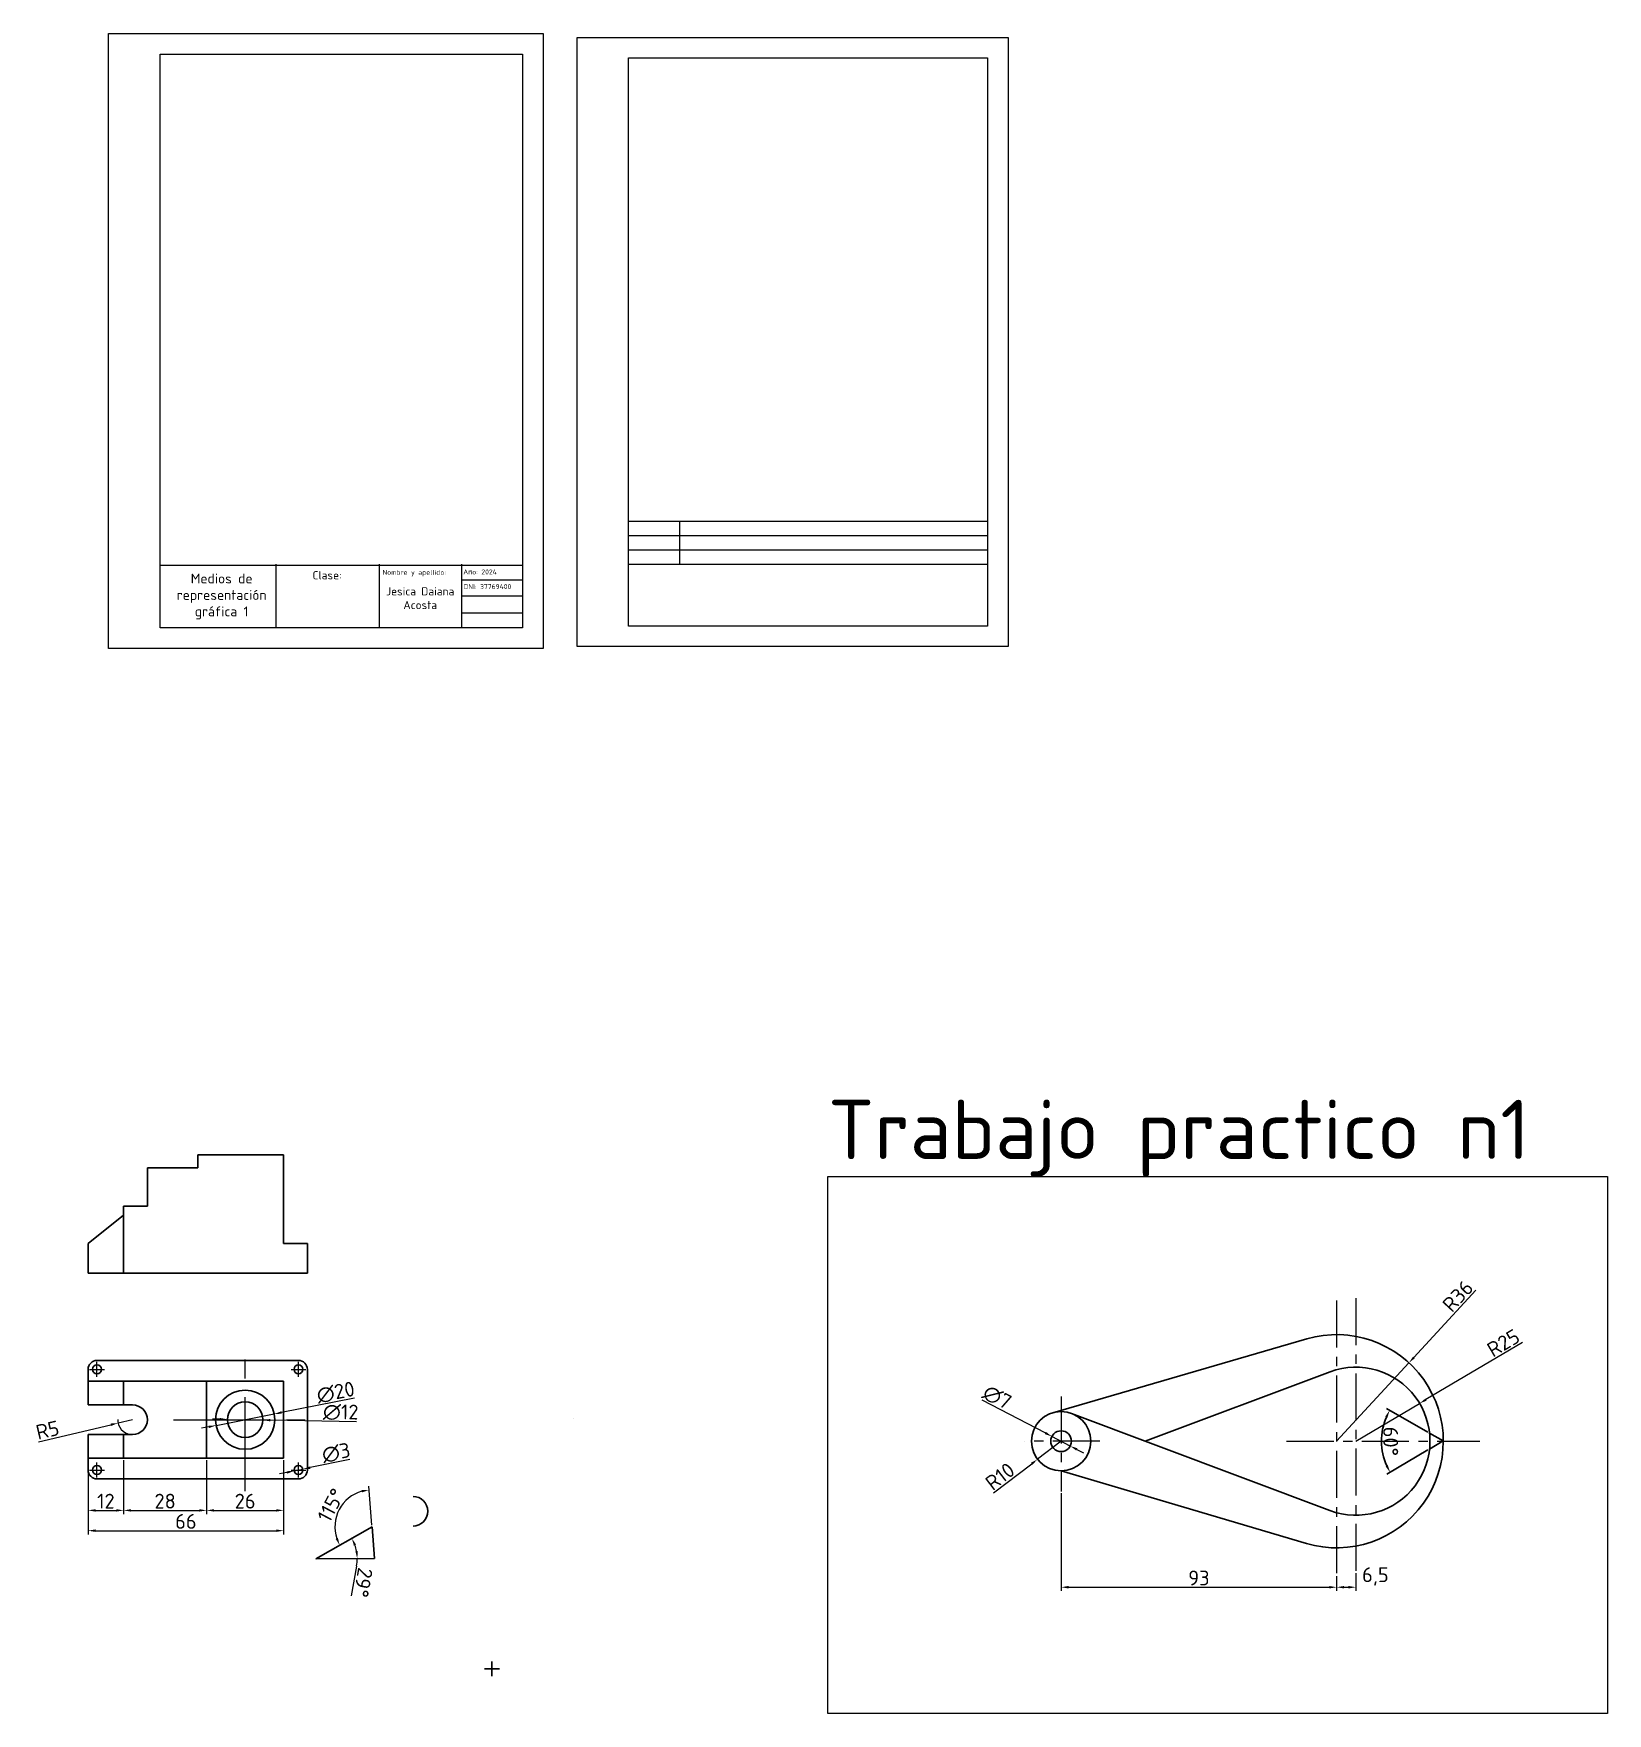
# Model space of a CAD drawing. Header units: millimetres. Extents: x 170 to 2467, y 1 to 695.
# Drawn here: x 170 to 701, y 1 to 569 of the extents above; entities that cross this region are included whole.
import ezdxf

# ---------------------------------------------------------------- set-up
doc = ezdxf.new("R2010")
doc.units = ezdxf.units.MM
doc.linetypes.add('CENTRO', pattern=[50.8, 31.75, -6.35, 6.35, -6.35])
for name, color, linetype, lineweight in [('Acotacion', 1, 'Continuous', 5), ('formato', 2, 'Continuous', 9), ('Linea Visible', 7, 'Continuous', 30), ('Lineas Auxiliares', 8, 'Continuous', 5)]:
    doc.layers.add(name, color=color, linetype=linetype, lineweight=lineweight)
doc.layers.add('Lineas de eje', color=3, linetype='CENTRO')
doc.styles.add('Estilo2', font='ISOCPEUR Regular.ttf')
doc.dimstyles.new('Medios 1-1', dxfattribs={"dimtxt": 5, "dimasz": 2.5, "dimexe": 1.25, "dimexo": 0.625, "dimtad": 1, "dimzin": 9, "dimtxsty": 'Estilo2', "dimcen": 2.5, "dimclrd": 256, "dimclre": 256, "dimclrt": 4, "dimadec": 0, "dimazin": 2, "dimtfac": 1, "dimtmove": 0, "dimatfit": 3, "dimfxl": 1, "dimlwd": -1, "dimlwe": -1, "dimarcsym": 1})

# ---------------------------------------------------------------- blocks, each defined once
blk = doc.blocks.new('*D57')
at = {"layer": 'Acotacion', "transparency": 16777216}
for p, q in [((278.33, 107.77), (253.68, 102.93)), ((231.6, 98.58), (251.22, 102.44)), ((229.15, 98.1), (226.69, 97.62))]:
    blk.add_line(p, q, dxfattribs=at)
for points in [[(253.6, 103.34), (253.76, 102.52), (251.22, 102.44)], [(229.07, 98.51), (229.23, 97.69), (231.6, 98.58)]]:
    blk.add_solid(points, dxfattribs=at)
at = {"layer": 'Defpoints', "color": 0, "transparency": 16777216}
for p in [(251.22, 102.44), (231.6, 98.58)]:
    blk.add_point(p, dxfattribs=at)
at = {"layer": 'Acotacion', "color": 4, "transparency": 16777216, "insert": (271.96, 109.71), "char_height": 5, "attachment_point": 5, "rotation": 11.1251, "style": 'Estilo2'}
blk.add_mtext('∅20', dxfattribs=at)
blk = doc.blocks.new('*D58')
at = {"layer": 'Acotacion', "transparency": 16777216}
for p, q in [((232.91, 100.68), (230.41, 100.73)), ((235.41, 100.63), (247.41, 100.4)), ((278.98, 99.78), (249.91, 100.35))]:
    blk.add_line(p, q, dxfattribs=at)
for points in [[(232.92, 101.1), (232.9, 100.26), (235.41, 100.63)], [(249.92, 100.76), (249.9, 99.93), (247.41, 100.4)]]:
    blk.add_solid(points, dxfattribs=at)
at = {"layer": 'Defpoints', "color": 0, "transparency": 16777216}
for p in [(235.41, 100.63), (247.41, 100.4)]:
    blk.add_point(p, dxfattribs=at)
at = {"layer": 'Acotacion', "color": 4, "transparency": 16777216, "insert": (273.67, 103.01), "char_height": 5, "attachment_point": 5, "rotation": 358.8752, "style": 'Estilo2'}
blk.add_mtext('∅12', dxfattribs=at)
blk = doc.blocks.new('*D59')
at = {"layer": 'Acotacion', "transparency": 16777216}
for p, q in [((276.78, 87.1), (263.33, 84.32)), ((255.49, 82.7), (253.05, 82.2)), ((257.94, 83.21), (260.88, 83.82))]:
    blk.add_line(p, q, dxfattribs=at)
for points in [[(255.41, 83.11), (255.58, 82.3), (257.94, 83.21)], [(263.24, 84.73), (263.41, 83.92), (260.88, 83.82)]]:
    blk.add_solid(points, dxfattribs=at)
at = {"layer": 'Defpoints', "color": 0, "transparency": 16777216}
for p in [(257.94, 83.21), (260.88, 83.82)]:
    blk.add_point(p, dxfattribs=at)
at = {"layer": 'Acotacion', "color": 4, "transparency": 16777216, "insert": (272.1, 89.33), "char_height": 5, "attachment_point": 5, "rotation": 11.675, "style": 'Estilo2'}
blk.add_mtext('∅3', dxfattribs=at)
blk = doc.blocks.new('*D60')
at = {"layer": 'Acotacion', "transparency": 16777216}
for p, q in [((188.41, 86.89), (188.41, 68.64)), ((200.41, 86.89), (200.41, 68.64)), ((190.91, 69.89), (197.91, 69.89))]:
    blk.add_line(p, q, dxfattribs=at)
for points in [[(190.91, 70.3), (190.91, 69.47), (188.41, 69.89)], [(197.91, 70.3), (197.91, 69.47), (200.41, 69.89)]]:
    blk.add_solid(points, dxfattribs=at)
at = {"layer": 'Defpoints', "color": 0, "transparency": 16777216}
for p in [(188.41, 87.51), (200.41, 87.51), (200.41, 69.89)]:
    blk.add_point(p, dxfattribs=at)
at = {"layer": 'Acotacion', "color": 4, "transparency": 16777216, "insert": (194.41, 73.01), "char_height": 5, "attachment_point": 5, "style": 'Estilo2'}
blk.add_mtext('12', dxfattribs=at)
blk = doc.blocks.new('*D61')
at = {"layer": 'Acotacion', "transparency": 16777216}
for p, q in [((200.41, 86.89), (200.41, 68.64)), ((228.41, 86.89), (228.41, 68.64)), ((202.91, 69.89), (225.91, 69.89))]:
    blk.add_line(p, q, dxfattribs=at)
for points in [[(202.91, 70.3), (202.91, 69.47), (200.41, 69.89)], [(225.91, 70.3), (225.91, 69.47), (228.41, 69.89)]]:
    blk.add_solid(points, dxfattribs=at)
at = {"layer": 'Defpoints', "color": 0, "transparency": 16777216}
for p in [(200.41, 87.51), (228.41, 87.51), (228.41, 69.89)]:
    blk.add_point(p, dxfattribs=at)
at = {"layer": 'Acotacion', "color": 4, "transparency": 16777216, "insert": (214.41, 73.01), "char_height": 5, "attachment_point": 5, "style": 'Estilo2'}
blk.add_mtext('28', dxfattribs=at)
blk = doc.blocks.new('*D62')
at = {"layer": 'Acotacion', "transparency": 16777216}
for p, q in [((228.41, 86.89), (228.41, 68.64)), ((254.41, 86.89), (254.41, 68.64)), ((230.91, 69.89), (251.91, 69.89))]:
    blk.add_line(p, q, dxfattribs=at)
for points in [[(230.91, 70.3), (230.91, 69.47), (228.41, 69.89)], [(251.91, 70.3), (251.91, 69.47), (254.41, 69.89)]]:
    blk.add_solid(points, dxfattribs=at)
at = {"layer": 'Defpoints', "color": 0, "transparency": 16777216}
for p in [(228.41, 87.51), (254.41, 87.51), (254.41, 69.89)]:
    blk.add_point(p, dxfattribs=at)
at = {"layer": 'Acotacion', "color": 4, "transparency": 16777216, "insert": (241.41, 73.01), "char_height": 5, "attachment_point": 5, "style": 'Estilo2'}
blk.add_mtext('26', dxfattribs=at)
blk = doc.blocks.new('*D63')
at = {"layer": 'Acotacion', "transparency": 16777216}
for p, q in [((188.41, 86.89), (188.41, 61.79)), ((254.41, 86.89), (254.41, 61.79)), ((190.91, 63.04), (251.91, 63.04))]:
    blk.add_line(p, q, dxfattribs=at)
for points in [[(190.91, 63.46), (190.91, 62.63), (188.41, 63.04)], [(251.91, 63.46), (251.91, 62.63), (254.41, 63.04)]]:
    blk.add_solid(points, dxfattribs=at)
at = {"layer": 'Defpoints', "color": 0, "transparency": 16777216}
for p in [(188.41, 87.51), (254.41, 87.51), (254.41, 63.04)]:
    blk.add_point(p, dxfattribs=at)
at = {"layer": 'Acotacion', "color": 4, "transparency": 16777216, "insert": (221.41, 66.17), "char_height": 5, "attachment_point": 5, "style": 'Estilo2'}
blk.add_mtext('66', dxfattribs=at)
blk = doc.blocks.new('*D64')
at = {"layer": 'Acotacion', "transparency": 16777216}
for p, q in [((171.66, 93.09), (196.11, 98.81)), ((203.41, 100.51), (198.54, 99.38))]:
    blk.add_line(p, q, dxfattribs=at)
blk.add_arc((203.41, 100.51), 5, 178.827, 262.838, dxfattribs=at)
blk.add_solid([(196.01, 99.21), (196.2, 98.4), (198.54, 99.38)], dxfattribs=at)
at = {"layer": 'Defpoints', "color": 0, "transparency": 16777216}
for p in [(198.54, 99.38), (203.41, 100.51)]:
    blk.add_point(p, dxfattribs=at)
at = {"layer": 'Acotacion', "color": 4, "transparency": 16777216, "insert": (174.72, 97.02), "char_height": 5, "attachment_point": 5, "rotation": 13.151, "style": 'Estilo2'}
blk.add_mtext('R5', dxfattribs=at)
blk = doc.blocks.new('*D66')
at = {"layer": 'Acotacion', "transparency": 16777216}
blk.add_line((279.05, 51.11), (277.25, 41.02), dxfattribs=at)
for start, end in [(10.4188, 19.3048), (349.8965, 0.1577)]:
    blk.add_arc((265.28, 53.57), 13.98, start, end, dxfattribs=at)
for points in [[(278.1, 58.01), (278.86, 58.36), (277.44, 60.46)], [(279.45, 56.13), (278.62, 56.06), (279.26, 53.6)]]:
    blk.add_solid(points, dxfattribs=at)
at = {"layer": 'Defpoints', "color": 0, "transparency": 16777216}
for p in [(284.23, 64.31), (278.44, 58.29), (265.28, 53.57), (265.28, 53.57), (285.1, 53.62)]:
    blk.add_point(p, dxfattribs=at)
at = {"layer": 'Acotacion', "color": 4, "transparency": 16777216, "insert": (281.22, 45.52), "char_height": 5, "attachment_point": 5, "rotation": 259.8965, "style": 'Estilo2'}
blk.add_mtext('29°', dxfattribs=at)
blk = doc.blocks.new('*D67')
at = {"layer": 'Acotacion', "transparency": 16777216}
blk.add_line((284.18, 64.94), (283.11, 78.04), dxfattribs=at)
blk.add_arc((284.23, 64.31), 12.53, 106.1255, 198.1109, dxfattribs=at)
for points in [[(280.68, 76.76), (280.83, 75.94), (283.21, 76.8)], [(272.71, 60.59), (271.95, 60.25), (273.34, 58.13)]]:
    blk.add_solid(points, dxfattribs=at)
at = {"layer": 'Defpoints', "color": 0, "transparency": 16777216}
for p in [(275.69, 73.48), (284.23, 64.31), (284.23, 64.31), (265.28, 53.57), (285.1, 53.62)]:
    blk.add_point(p, dxfattribs=at)
at = {"layer": 'Acotacion', "color": 4, "transparency": 16777216, "insert": (270.4, 71.63), "char_height": 5, "attachment_point": 5, "rotation": 62.1182, "style": 'Estilo2'}
blk.add_mtext('115°', dxfattribs=at)
blk = doc.blocks.new('*D69')
at = {"layer": 'Defpoints', "color": 0, "transparency": 16777216}
for p in [(625.24, 96.8), (641.16, 95.94), (645.75, 93.33), (645.75, 93.33), (641.17, 90.62)]:
    blk.add_point(p, dxfattribs=at)
at = {"layer": 'Linea Visible', "transparency": 16777216}
for p, q in [((640.62, 96.25), (626.6, 104.26)), ((640.63, 90.3), (626.78, 82.09))]:
    blk.add_line(p, q, dxfattribs=at)
blk.add_arc((645.75, 93.33), 20.8, 157.1651, 203.7485, dxfattribs=at)
for points in [[(626.2, 101.58), (626.95, 101.21), (627.68, 103.64)], [(627.08, 85.14), (626.34, 84.76), (627.85, 82.73)]]:
    blk.add_solid(points, dxfattribs=at)
at = {"layer": 'Linea Visible', "color": 4, "transparency": 16777216, "insert": (628.07, 93.19), "char_height": 5, "attachment_point": 5, "rotation": 270.4568, "style": 'Estilo2'}
blk.add_mtext('60°', dxfattribs=at)
blk = doc.blocks.new('*D70')
at = {"layer": 'Acotacion', "transparency": 16777216}
for p, q in [((516.81, 93.25), (508.87, 87.16)), ((494.04, 75.78), (506.89, 85.64))]:
    blk.add_line(p, q, dxfattribs=at)
blk.add_solid([(506.64, 85.97), (507.15, 85.31), (508.87, 87.16)], dxfattribs=at)
at = {"layer": 'Defpoints', "color": 0, "transparency": 16777216}
for p in [(516.81, 93.25), (508.87, 87.16)]:
    blk.add_point(p, dxfattribs=at)
at = {"layer": 'Acotacion', "color": 4, "transparency": 16777216, "insert": (496.2, 81.38), "char_height": 5, "attachment_point": 5, "rotation": 37.4971, "style": 'Estilo2'}
blk.add_mtext('R10', dxfattribs=at)
blk = doc.blocks.new('*D71')
at = {"layer": 'Acotacion', "transparency": 16777216}
for p, q in [((490.1, 107.21), (511.49, 96.03)), ((519.91, 91.63), (513.71, 94.87)), ((522.13, 90.47), (524.34, 89.31))]:
    blk.add_line(p, q, dxfattribs=at)
for points in [[(511.68, 96.4), (511.3, 95.66), (513.71, 94.87)], [(522.32, 90.84), (521.93, 90.1), (519.91, 91.63)]]:
    blk.add_solid(points, dxfattribs=at)
at = {"layer": 'Defpoints', "color": 0, "transparency": 16777216}
for p in [(513.71, 94.87), (519.91, 91.63)]:
    blk.add_point(p, dxfattribs=at)
at = {"layer": 'Acotacion', "color": 4, "transparency": 16777216, "insert": (495.2, 108.07), "char_height": 5, "attachment_point": 5, "rotation": 332.4061, "style": 'Estilo2'}
blk.add_mtext('∅7', dxfattribs=at)
blk = doc.blocks.new('*D72')
at = {"layer": 'Acotacion', "transparency": 16777216}
for p, q in [((516.81, 75.67), (516.81, 42.69)), ((609.81, 47.7), (609.81, 42.69)), ((519.31, 43.94), (607.31, 43.94))]:
    blk.add_line(p, q, dxfattribs=at)
for points in [[(519.31, 44.36), (519.31, 43.53), (516.81, 43.94)], [(607.31, 44.36), (607.31, 43.53), (609.81, 43.94)]]:
    blk.add_solid(points, dxfattribs=at)
at = {"layer": 'Defpoints', "color": 0, "transparency": 16777216}
for p in [(516.81, 76.3), (609.81, 48.33), (609.81, 43.94)]:
    blk.add_point(p, dxfattribs=at)
at = {"layer": 'Acotacion', "color": 4, "transparency": 16777216, "insert": (563.31, 47.07), "char_height": 5, "attachment_point": 5, "style": 'Estilo2'}
blk.add_mtext('93', dxfattribs=at)
blk = doc.blocks.new('*D73')
at = {"layer": 'Acotacion', "transparency": 16777216}
for p, q in [((609.81, 47.7), (609.81, 42.69)), ((616.31, 48.7), (616.31, 42.69)), ((612.31, 43.94), (613.81, 43.94))]:
    blk.add_line(p, q, dxfattribs=at)
for points in [[(612.31, 44.36), (612.31, 43.53), (609.81, 43.94)], [(613.81, 44.36), (613.81, 43.53), (616.31, 43.94)]]:
    blk.add_solid(points, dxfattribs=at)
at = {"layer": 'Defpoints', "color": 0, "transparency": 16777216}
for p in [(609.81, 48.33), (616.31, 49.33), (616.31, 43.94)]:
    blk.add_point(p, dxfattribs=at)
at = {"layer": 'Acotacion', "color": 4, "transparency": 16777216, "insert": (622.89, 47.57), "char_height": 5, "attachment_point": 5, "style": 'Estilo2'}
blk.add_mtext('6,5', dxfattribs=at)
blk = doc.blocks.new('*D74')
at = {"layer": 'Acotacion', "transparency": 16777216}
for p, q in [((672.51, 126.62), (639.96, 107.29)), ((616.31, 93.25), (637.81, 106.02))]:
    blk.add_line(p, q, dxfattribs=at)
blk.add_solid([(639.74, 107.65), (640.17, 106.93), (637.81, 106.02)], dxfattribs=at)
at = {"layer": 'Defpoints', "color": 0, "transparency": 16777216}
for p in [(637.81, 106.02), (616.31, 93.25)]:
    blk.add_point(p, dxfattribs=at)
at = {"layer": 'Acotacion', "color": 4, "transparency": 16777216, "insert": (666.08, 126.44), "char_height": 5, "attachment_point": 5, "rotation": 30.6984, "style": 'Estilo2'}
blk.add_mtext('R25', dxfattribs=at)
blk = doc.blocks.new('*D75')
at = {"layer": 'Acotacion', "transparency": 16777216}
for p, q in [((656.83, 144.27), (635.9, 121.56)), ((609.81, 93.25), (634.21, 119.72))]:
    blk.add_line(p, q, dxfattribs=at)
blk.add_solid([(635.59, 121.84), (636.21, 121.28), (634.21, 119.72)], dxfattribs=at)
at = {"layer": 'Defpoints', "color": 0, "transparency": 16777216}
for p in [(634.21, 119.72), (609.81, 93.25)]:
    blk.add_point(p, dxfattribs=at)
at = {"layer": 'Acotacion', "color": 4, "transparency": 16777216, "insert": (650.72, 142.26), "char_height": 5, "attachment_point": 5, "rotation": 47.3339, "style": 'Estilo2'}
blk.add_mtext('R36', dxfattribs=at)

msp = doc.modelspace()

# ---------------------------------------------------------------- linework, layer by layer
at = {"layer": 'Acotacion', "ltscale": 0.5}
msp.add_lwpolyline([(438.077, 182.605), (701.188, 182.605), (701.188, 1.337), (438.077, 1.337)], close=True, dxfattribs=at)
at = {"layer": 'formato'}
for p, q in [((195.252, 568.555), (342.042, 568.555)), ((195.252, 360.952), (195.252, 568.555)), ((342.042, 568.555), (342.042, 360.952)), ((353.482, 567.263), (498.925, 567.263)), ((353.482, 361.566), (353.482, 567.263)), ((498.925, 567.263), (498.925, 361.566)), ((212.727, 561.565), (335.052, 561.565)), ((212.727, 367.942), (212.727, 561.565)), ((335.052, 561.565), (335.052, 367.942)), ((370.797, 368.492), (370.797, 560.337)), ((370.797, 560.337), (491.999, 560.337)), ((491.999, 560.337), (491.999, 368.492)), ((491.999, 403.813), (370.797, 403.813)), ((388.111, 389.269), (388.111, 403.813)), ((491.999, 398.965), (370.797, 398.965)), ((491.999, 394.117), (370.797, 394.117)), ((335.052, 388.912), (212.727, 388.912)), ((251.81, 389.388), (251.81, 367.942)), ((286.609, 389.388), (286.609, 367.942)), ((314.454, 389.388), (314.454, 367.942)), ((491.999, 389.269), (370.797, 389.269)), ((314.454, 384.086), (335.052, 384.086)), ((314.454, 378.665), (335.052, 378.665)), ((314.454, 373.009), (335.052, 373.009)), ((335.052, 367.942), (212.727, 367.942)), ((491.999, 368.492), (370.797, 368.492)), ((342.042, 360.952), (195.252, 360.952)), ((498.925, 361.566), (353.482, 361.566))]:
    msp.add_line(p, q, dxfattribs=at)
at = {"layer": 'Linea Visible'}
for p, q in [((254.411, 189.961), (225.411, 189.902)), ((225.411, 185.582), (225.411, 189.902)), ((254.411, 159.961), (254.411, 189.961)), ((208.411, 172.582), (208.411, 185.582)), ((208.411, 185.582), (225.411, 185.582)), ((200.411, 169.582), (200.411, 172.582)), ((200.411, 172.582), (208.411, 172.582)), ((188.411, 159.961), (200.411, 169.582)), ((200.411, 169.582), (200.411, 149.961)), ((188.411, 149.961), (188.411, 159.961)), ((262.411, 159.961), (254.411, 159.961)), ((262.411, 149.961), (262.411, 159.961)), ((188.411, 149.961), (262.411, 149.961)), ((514.013, 102.853), (599.744, 127.817)), ((191.411, 120.514), (259.411, 120.514)), ((188.411, 105.514), (188.411, 117.514)), ((188.411, 113.514), (254.411, 113.514)), ((200.411, 105.514), (200.411, 113.514)), ((228.411, 87.514), (228.411, 113.514)), ((254.411, 87.514), (254.411, 113.514)), ((262.411, 117.514), (262.411, 83.514)), ((545.237, 93.252), (607.589, 116.682)), ((188.411, 105.514), (203.411, 105.514)), ((520.326, 102.613), (607.515, 69.85)), ((352.321, 100.787), (352.321, 100.787)), ((188.411, 83.514), (188.411, 95.514)), ((188.411, 95.514), (203.411, 95.514)), ((200.411, 87.514), (200.411, 95.514)), ((645.745, 93.328), (641.163, 95.944)), ((641.17, 90.618), (645.745, 93.328)), ((254.411, 87.514), (188.411, 87.514)), ((259.411, 80.514), (191.411, 80.514)), ((265.284, 53.566), (284.231, 64.315)), ((284.231, 64.315), (285.105, 53.621)), ((265.284, 53.566), (285.105, 53.621)), ((324.723, 13.874), (324.723, 18.874)), ((322.223, 16.374), (327.223, 16.374))]:
    msp.add_line(p, q, dxfattribs=at)
msp.add_lwpolyline([(516.809, 83.252), (599.585, 58.734)], dxfattribs=at)
for centre, radius in [((191.411, 117.514), 1.5), ((259.411, 117.514), 1.5), ((241.411, 100.514), 10), ((241.411, 100.514), 6), ((516.809, 93.252), 10), ((516.809, 93.252), 3.5), ((191.411, 83.514), 1.5), ((259.411, 83.514), 1.5)]:
    msp.add_circle(centre, radius, dxfattribs=at)
for centre, radius, start, end in [((609.809, 93.252), 36, 253.50108, 106.23454), ((191.411, 117.514), 3, 90, 180), ((259.411, 117.514), 3, 0, 90), ((616.309, 93.252), 25, 249.40507, 110.41366), ((203.411, 100.514), 5, 270, 90), ((191.411, 83.514), 3, 180, 270), ((259.411, 83.514), 3, 270, 0), ((298.069, 69.597), 5, 270, 90)]:
    msp.add_arc(centre, radius, start, end, dxfattribs=at)
at = {"layer": 'Lineas Auxiliares'}
msp.add_line((200.411, 169.582), (200.411, 172.582), dxfattribs=at)
at = {"layer": 'Lineas de eje', "ltscale": 0.5}
for p, q in [((609.809, 140.787), (609.809, 48.329)), ((616.309, 141.552), (616.309, 49.326)), ((516.809, 108.344), (516.809, 76.298)), ((516.809, 108.344), (516.809, 76.298)), ((529.902, 93.252), (504.47, 93.252)), ((592.938, 93.252), (658.121, 93.252))]:
    msp.add_line(p, q, dxfattribs=at)
at = {"layer": 'Lineas de eje'}
for p, q in [((191.411, 115.014), (191.411, 120.014)), ((241.411, 76.367), (241.411, 124.661)), ((259.411, 115.014), (259.411, 120.014)), ((188.911, 117.514), (193.911, 117.514)), ((256.911, 117.514), (261.911, 117.514)), ((217.264, 100.514), (265.558, 100.514)), ((191.411, 81.014), (191.411, 86.014)), ((259.411, 81.014), (259.411, 86.014)), ((188.911, 83.514), (193.911, 83.514)), ((256.911, 83.514), (261.911, 83.514))]:
    msp.add_line(p, q, dxfattribs=at)

# ---------------------------------------------------------------- texts
at = {"layer": 'formato', "attachment_point": 1, "style": 'Estilo2'}
for s, width, heights, insert, char_height in [('\\pxqc;Medios de \\Prepresentación\\Pgráfica 1', 36.63832, [0], (215.172, 386.22), 3.33241), ('\\pxqc;Clase: ', 32.10756, [0], (253.035, 387.043), 2.77701), ('{\\H0.6x;Nombre y apellido:}', 25.43362, [0], (287.768, 387.468), 2.77701), ('Año: 2024', 25.43362, [0], (315.034, 387.609), 1.6662), ('\\pxqc;Jesica Daiana Acosta', 24.22556, [10.772], (288.397, 381.621), 2.77701), ('DNI: 37769400', 25.43362, [0], (315.15, 382.672), 1.66621)]:
    msp.add_mtext_dynamic_manual_height_columns(s, width=width, gutter_width=6.943, heights=heights, dxfattribs=dict(at, insert=insert, char_height=char_height))
at = {"layer": 'formato', "ltscale": 0.5, "insert": (438.077, 208.531), "char_height": 20, "attachment_point": 1, "style": 'Estilo2'}
msp.add_mtext_dynamic_manual_height_columns('Trabajo practico n1', width=236.02991, gutter_width=12.5, heights=[0], dxfattribs=at)

# ---------------------------------------------------------------- dimensions: what is measured, and where the dimension line sits
at = {"layer": 'Acotacion'}
for center, mpoint, picture, middle in [((609.809, 93.252), (634.207, 119.724), '*D75', (653.022, 140.137)), ((616.309, 93.252), (637.805, 106.015), '*D74', (667.677, 123.75)), ((203.411, 100.514), (198.542, 99.377), '*D64', (175.43, 93.977)), ((516.809, 93.252), (508.875, 87.165), '*D70', (498.104, 78.901))]:
    dim = msp.add_radius_dim(center=center, mpoint=mpoint, dimstyle='Medios 1-1', dxfattribs=at)
    dim.commit()
    dim.dimension.update_dxf_attribs({"geometry": picture, "text_midpoint": middle, "dimtype": 164})
for p1, p2, picture, middle in [((231.599, 98.585), (251.223, 102.444), '*D57', (272.567, 106.641)), ((519.911, 91.631), (513.707, 94.873), '*D71', (493.756, 105.301)), ((235.413, 100.632), (247.41, 100.397), '*D58', (273.608, 99.882)), ((257.942, 83.211), (260.88, 83.818), '*D59', (272.737, 86.268))]:
    dim = msp.add_diameter_dim_2p(p1=p1, p2=p2, dimstyle='Medios 1-1', dxfattribs=at)
    dim.commit()
    dim.dimension.update_dxf_attribs({"geometry": picture, "text_midpoint": middle, "dimtype": 163})
for base, p1, p2, picture, middle in [((200.411, 69.887), (188.411, 87.514), (200.411, 87.514), '*D60', (194.411, 73.012)), ((254.411, 63.042), (188.411, 87.514), (254.411, 87.514), '*D63', (221.411, 66.167)), ((228.411, 69.887), (200.411, 87.514), (228.411, 87.514), '*D61', (214.411, 73.012)), ((254.411, 69.887), (228.411, 87.514), (254.411, 87.514), '*D62', (241.411, 73.012))]:
    dim = msp.add_linear_dim(base=base, p1=p1, p2=p2, dimstyle='Medios 1-1', dxfattribs=at)
    dim.commit()
    dim.dimension.update_dxf_attribs({"geometry": picture, "text_midpoint": middle})
for base, line1, picture, middle in [((275.694, 73.48), ((284.231, 64.315), (285.105, 53.621)), '*D67', (270.397, 71.633)), ((278.439, 58.293), ((265.284, 53.566), (285.105, 53.621)), '*D66', (281.223, 45.52))]:
    dim = msp.add_angular_dim_2l(base=base, line1=line1, line2=((265.284, 53.566), (284.231, 64.315)), dimstyle='Medios 1-1', dxfattribs=at)
    dim.commit()
    dim.dimension.update_dxf_attribs({"geometry": picture, "text_midpoint": middle})
dim = msp.add_linear_dim(base=(609.809, 43.942), p1=(516.809, 76.298), p2=(609.809, 48.329), dimstyle='Medios 1-1', dxfattribs=at)
dim.commit()
dim.dimension.update_dxf_attribs({"geometry": '*D72', "text_midpoint": (563.309, 43.942), "dimtype": 160})
dim = msp.add_linear_dim(base=(616.309, 43.942), p1=(609.809, 48.329), p2=(616.309, 49.326), dimstyle='Medios 1-1', override={"dimdle": 3, "dimtmove": 1}, dxfattribs=at)
dim.commit()
dim.dimension.update_dxf_attribs({"geometry": '*D73', "text_midpoint": (622.892, 43.942), "dimtype": 160})
at = {"layer": 'Linea Visible'}
dim = msp.add_angular_dim_2l(base=(625.239, 96.798), line1=((641.17, 90.618), (645.745, 93.328)), line2=((645.745, 93.328), (641.163, 95.944)), dimstyle='Medios 1-1', dxfattribs=at)
dim.commit()
dim.dimension.update_dxf_attribs({"geometry": '*D69', "text_midpoint": (628.073, 93.187)})

doc.saveas('drawing.dxf')
